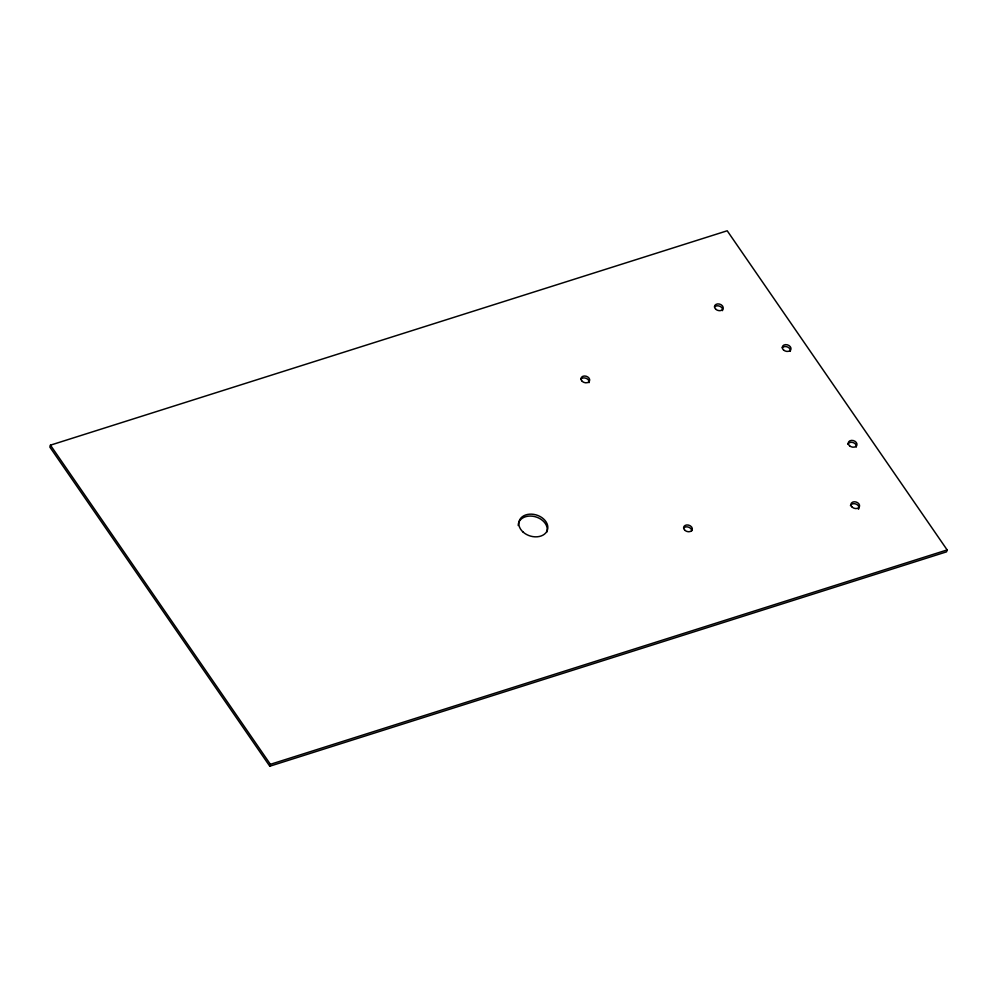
<?xml version="1.0" encoding="UTF-8"?>
<svg xmlns="http://www.w3.org/2000/svg" width="997" height="997" viewBox="0 0 997 997"><rect width="100%" height="100%" fill="white"/><g stroke="black" fill="none" stroke-linecap="round" stroke-linejoin="round"><path stroke-width="1.5" d="M50.448 445.161L49.85 447.067L269.788 766.219L946.552 551.84L947.15 549.933L727.212 230.781L50.448 445.161L270.386 764.313L269.788 766.219M270.386 764.313L947.15 549.933M683.593 528.086A4.449 3.29 17.3 0 1 688.491 527.151A4.449 3.29 17.3 0 1 691.744 530.815M580.952 379.147A4.449 3.29 17.3 0 1 586.386 378.424A4.449 3.29 17.3 0 1 588.953 382.723M858.853 508.495A4.449 3.29 17.3 0 1 858.417 509.255M850.429 505.666A4.449 3.29 17.3 0 1 855.177 503.821A4.449 3.29 17.3 0 1 858.99 507.647M714.488 307.039A4.449 3.29 17.3 0 1 719.921 306.316A4.449 3.29 17.3 0 1 722.489 310.628M782.259 347.779A4.449 3.29 17.3 0 1 787.692 347.068A4.449 3.29 17.3 0 1 790.26 351.368M847.811 444.288A4.449 3.29 17.3 0 1 853.133 442.593A4.449 3.29 17.3 0 1 856.249 447.117M518.216 525.519A14.818 10.967 17.3 0 1 534.542 516.546A14.818 10.967 17.3 0 1 546.78 532.111M684.914 530.329A4.449 3.29 17.3 0 0 692.192 529.768A4.449 3.29 17.3 0 0 686.821 524.958A4.449 3.29 17.3 0 0 684.914 530.329M582.273 381.39A4.449 3.29 17.3 0 0 589.551 380.829A4.449 3.29 17.3 0 0 584.18 376.019A4.449 3.29 17.3 0 0 582.273 381.39M852.173 507.149A4.449 3.29 17.3 0 0 859.439 506.588A4.449 3.29 17.3 0 0 854.08 501.79A4.449 3.29 17.3 0 0 852.173 507.149M715.809 309.282A4.449 3.29 17.3 0 0 723.074 308.721A4.449 3.29 17.3 0 0 717.715 303.911A4.449 3.29 17.3 0 0 715.809 309.282M783.58 350.022A4.449 3.29 17.3 0 0 790.858 349.461A4.449 3.29 17.3 0 0 785.486 344.65A4.449 3.29 17.3 0 0 783.58 350.022M849.556 445.771A4.449 3.29 17.3 0 0 856.834 445.21A4.449 3.29 17.3 0 0 851.475 440.4A4.449 3.29 17.3 0 0 849.556 445.771M523.113 532.086A14.818 10.967 17.3 0 0 547.365 530.205A14.818 10.967 17.3 0 0 529.482 514.19A14.818 10.967 17.3 0 0 523.113 532.086"/></g></svg>
